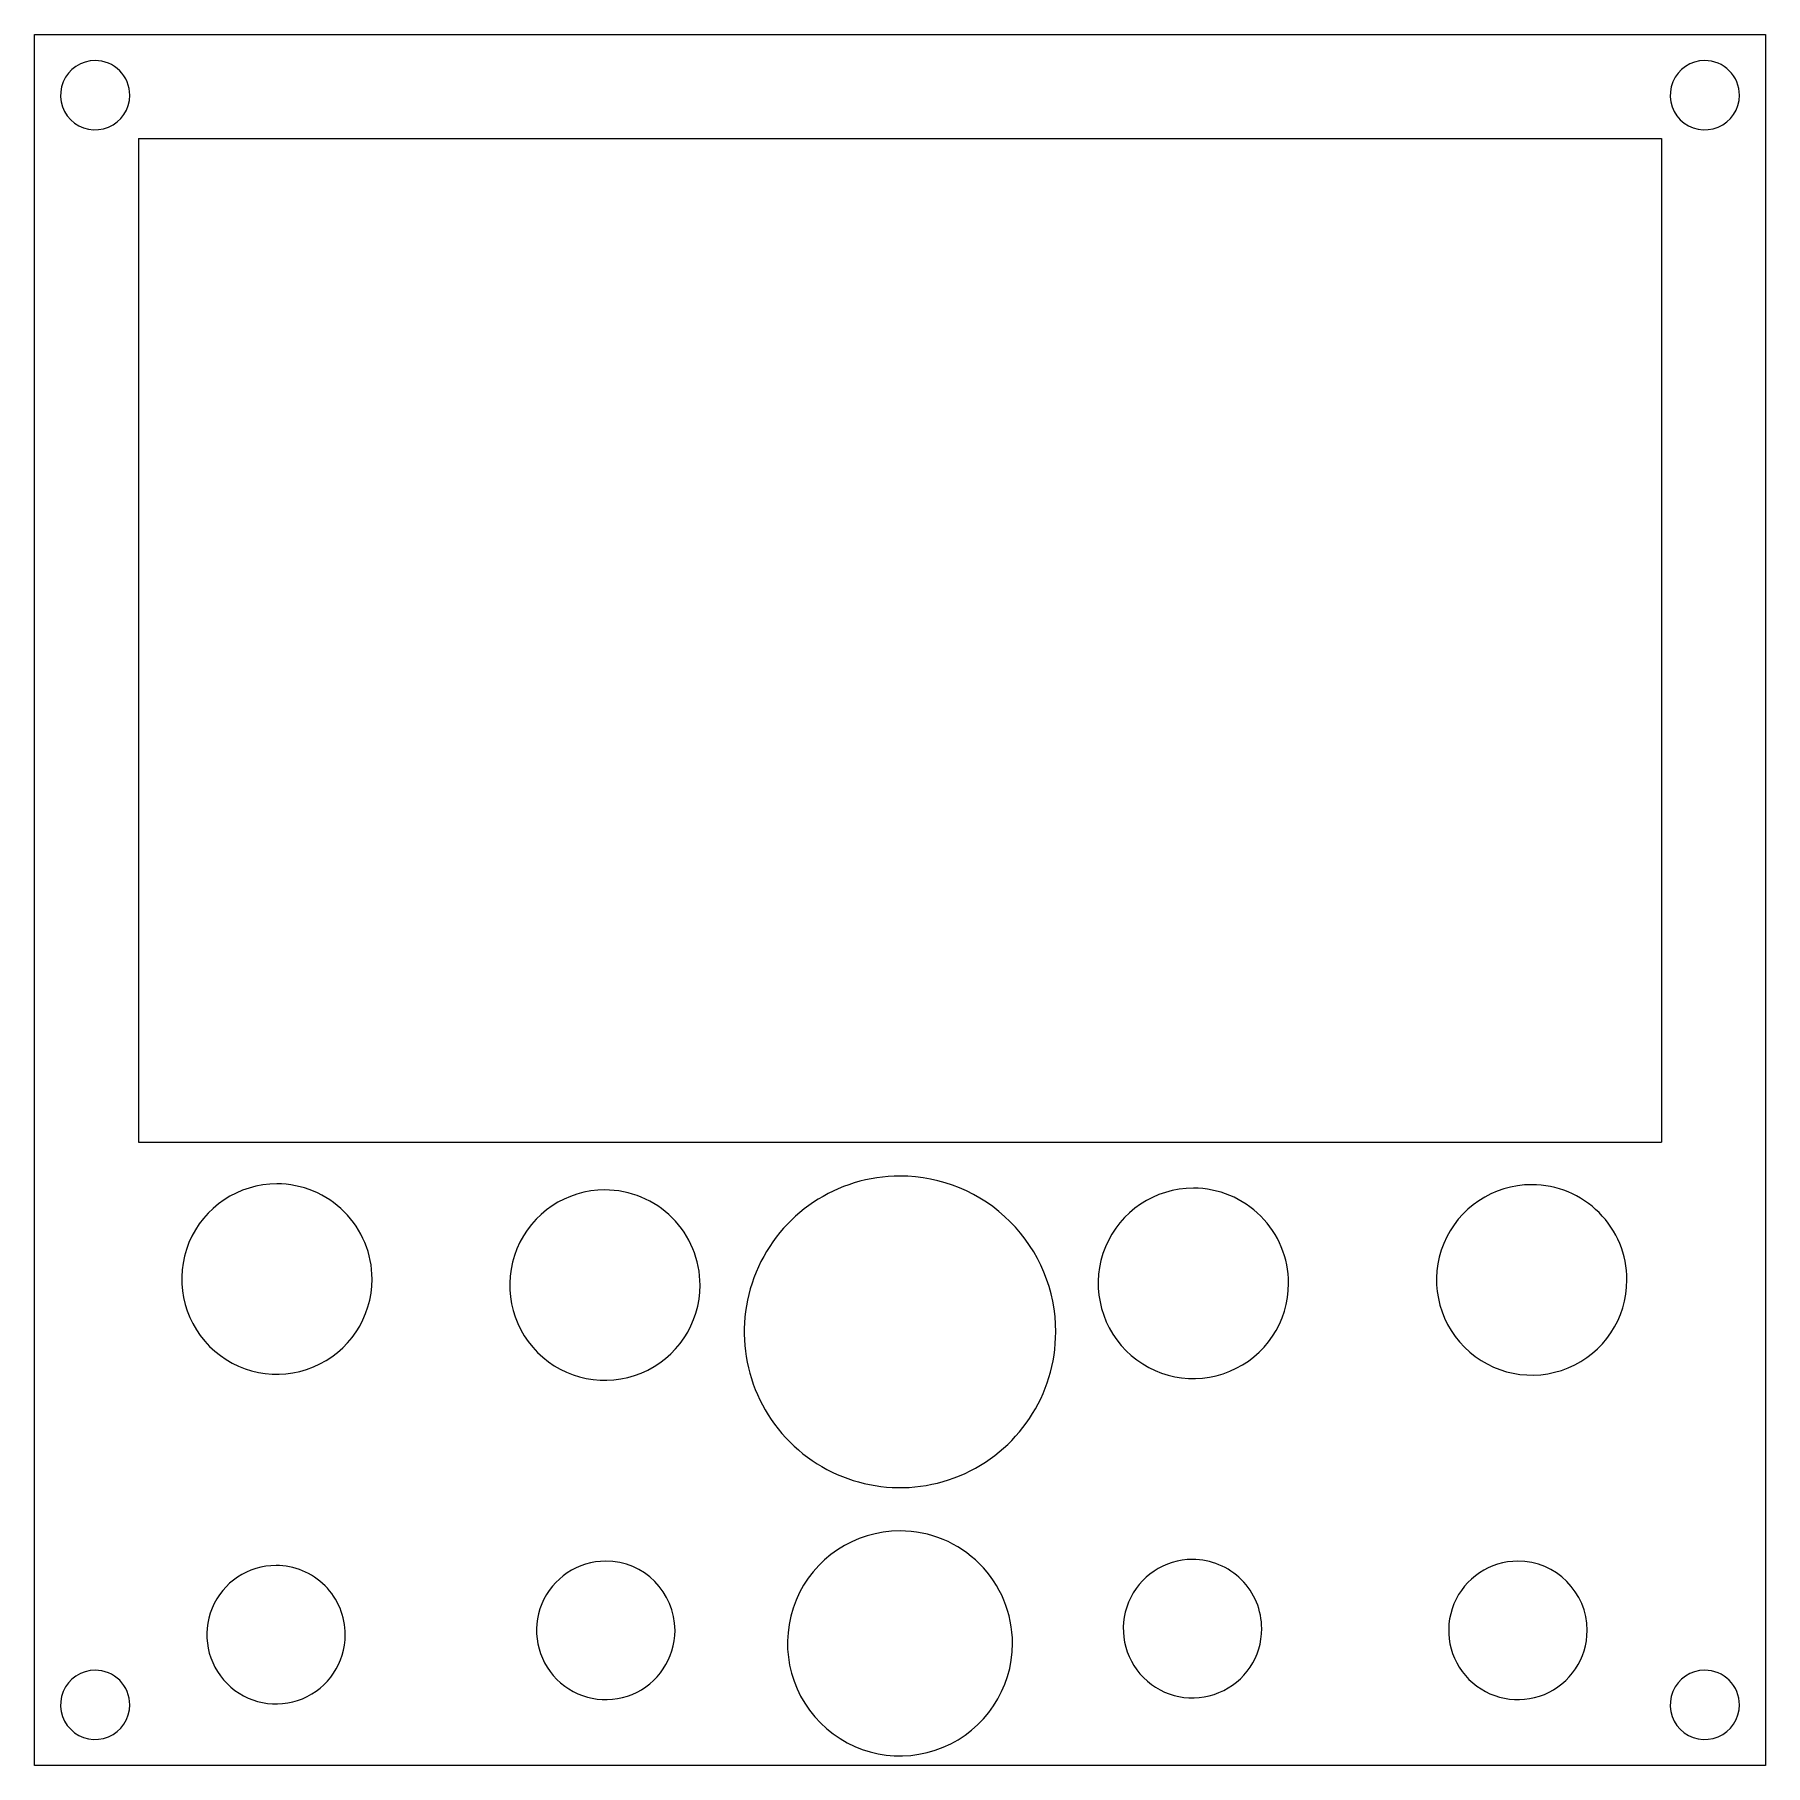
# Model space of a CAD drawing. Header units: centimetres. Extents: x 0 to 10, y 0 to 10.
import ezdxf

# ---------------------------------------------------------------- set-up
doc = ezdxf.new("R2010")
doc.units = ezdxf.units.CM
doc.layers.get('0').update_dxf_attribs({"linetype": 'CONTINUOUS'})

msp = doc.modelspace()

# ---------------------------------------------------------------- linework, layer by layer
at = {"color": 7}
for points in [[(0.0075, 10.00518), (10.0075, 10.00518)], [(0.0075, 0.00518), (0.0075, 10.00518)], [(10.0075, 10.00518), (10.0075, 0.00518)], [(0.6075, 9.40518), (9.4075, 9.40518)], [(0.6075, 9.40518), (0.6075, 3.60518)], [(9.4075, 9.40518), (9.4075, 3.60518)], [(0.6075, 3.60518), (9.4075, 3.60518)], [(10.0075, 0.00518), (0.0075, 0.00518)]]:
    msp.add_lwpolyline(points, dxfattribs=at)
for points in [[(0.3575, 9.85518)], [(9.6575, 9.85518)], [(5.0075, 3.41018)], [(1.4075, 3.36518)], [(3.3025, 3.33018)], [(6.7025, 3.34018)], [(8.6575, 3.36018)], [(5.0075, 1.36018)], [(1.4025, 1.16018)], [(3.3075, 1.18518)], [(6.6975, 1.19518)], [(8.5775, 1.18518)], [(0.3575, 0.55518)], [(9.6575, 0.55518)]]:
    msp.add_lwpolyline(points, close=True, dxfattribs=at)
for points in [[(0.3575, 9.85518), (0.276608, 9.85518), (0.20368, 9.806452), (0.172724, 9.731717)], [(0.498921, 9.796601), (0.461414, 9.834109), (0.410543, 9.85518), (0.3575, 9.85518)], [(9.6575, 9.85518), (9.576608, 9.85518), (9.50368, 9.806452), (9.472724, 9.731717)], [(9.798921, 9.796601), (9.761414, 9.834109), (9.710543, 9.85518), (9.6575, 9.85518)], [(0.172724, 9.731717), (0.141768, 9.656982), (0.158879, 9.570958), (0.216079, 9.513759)], [(0.5575, 9.65518), (0.5575, 9.708223), (0.536429, 9.759094), (0.498921, 9.796601)], [(9.472724, 9.731717), (9.441768, 9.656982), (9.458879, 9.570958), (9.516079, 9.513759)], [(9.8575, 9.65518), (9.8575, 9.708223), (9.836429, 9.759094), (9.798921, 9.796601)], [(0.434037, 9.470404), (0.508772, 9.50136), (0.5575, 9.574288), (0.5575, 9.65518)], [(9.734037, 9.470404), (9.808772, 9.50136), (9.8575, 9.574288), (9.8575, 9.65518)], [(0.216079, 9.513759), (0.273278, 9.456559), (0.359302, 9.439448), (0.434037, 9.470404)], [(9.516079, 9.513759), (9.573278, 9.456559), (9.659302, 9.439448), (9.734037, 9.470404)], [(5.0075, 3.41018), (4.643484, 3.41018), (4.315311, 3.190902), (4.176008, 2.854595)], [(5.643896, 3.146576), (5.475113, 3.315359), (5.246195, 3.41018), (5.0075, 3.41018)], [(1.4075, 3.36518), (1.185046, 3.36518), (0.984496, 3.231177), (0.899366, 3.025656)], [(1.796409, 3.204089), (1.693264, 3.307234), (1.553369, 3.36518), (1.4075, 3.36518)], [(3.3025, 3.33018), (3.080046, 3.33018), (2.879496, 3.196177), (2.794366, 2.990656)], [(3.691409, 3.169089), (3.588264, 3.272234), (3.448369, 3.33018), (3.3025, 3.33018)], [(6.7025, 3.34018), (6.480046, 3.34018), (6.279496, 3.206177), (6.194366, 3.000656)], [(7.091409, 3.179089), (6.988264, 3.282234), (6.848369, 3.34018), (6.7025, 3.34018)], [(8.6575, 3.36018), (8.435046, 3.36018), (8.234496, 3.226177), (8.149366, 3.020656)], [(9.046409, 3.199089), (8.943264, 3.302234), (8.803369, 3.36018), (8.6575, 3.36018)], [(1.9575, 2.81518), (1.9575, 2.961049), (1.899554, 3.100944), (1.796409, 3.204089)], [(3.8525, 2.78018), (3.8525, 2.926049), (3.794554, 3.065944), (3.691409, 3.169089)], [(5.9075, 2.51018), (5.9075, 2.748875), (5.812679, 2.977793), (5.643896, 3.146576)], [(7.2525, 2.79018), (7.2525, 2.936049), (7.194554, 3.075944), (7.091409, 3.179089)], [(9.2075, 2.81018), (9.2075, 2.956049), (9.149554, 3.095944), (9.046409, 3.199089)], [(0.899366, 3.025656), (0.814237, 2.820135), (0.861292, 2.58357), (1.018591, 2.426271)], [(6.194366, 3.000656), (6.109237, 2.795135), (6.156292, 2.55857), (6.313591, 2.401271)], [(8.149366, 3.020656), (8.064237, 2.815135), (8.111292, 2.57857), (8.268591, 2.421271)], [(2.794366, 2.990656), (2.709237, 2.785135), (2.756292, 2.54857), (2.913591, 2.391271)], [(1.617976, 2.307046), (1.823497, 2.392176), (1.9575, 2.592726), (1.9575, 2.81518)], [(4.176008, 2.854595), (4.036706, 2.518288), (4.113706, 2.131182), (4.371104, 1.873784)], [(8.867976, 2.302046), (9.073497, 2.387176), (9.2075, 2.587726), (9.2075, 2.81018)], [(3.512976, 2.272046), (3.718497, 2.357176), (3.8525, 2.557726), (3.8525, 2.78018)], [(6.912976, 2.282046), (7.118497, 2.367176), (7.2525, 2.567726), (7.2525, 2.79018)], [(5.351915, 1.678688), (5.688222, 1.817991), (5.9075, 2.146164), (5.9075, 2.51018)], [(1.018591, 2.426271), (1.17589, 2.268972), (1.412455, 2.221917), (1.617976, 2.307046)], [(6.313591, 2.401271), (6.47089, 2.243972), (6.707455, 2.196917), (6.912976, 2.282046)], [(8.268591, 2.421271), (8.42589, 2.263972), (8.662455, 2.216917), (8.867976, 2.302046)], [(2.913591, 2.391271), (3.07089, 2.233972), (3.307455, 2.186917), (3.512976, 2.272046)], [(4.371104, 1.873784), (4.628502, 1.616386), (5.015608, 1.539386), (5.351915, 1.678688)], [(5.0075, 1.36018), (4.7446, 1.36018), (4.507586, 1.201813), (4.406978, 0.958924)], [(5.467119, 1.169799), (5.345221, 1.291698), (5.179891, 1.36018), (5.0075, 1.36018)], [(1.4025, 1.16018), (1.240715, 1.16018), (1.094861, 1.062723), (1.032948, 0.913253)], [(1.685343, 1.043023), (1.610328, 1.118037), (1.508587, 1.16018), (1.4025, 1.16018)], [(3.3075, 1.18518), (3.145715, 1.18518), (2.999861, 1.087723), (2.937948, 0.938253)], [(3.7075, 0.78518), (3.7075, 1.006094), (3.528414, 1.18518), (3.3075, 1.18518)], [(5.6575, 0.71018), (5.6575, 0.882571), (5.589018, 1.047901), (5.467119, 1.169799)], [(6.6975, 1.19518), (6.535715, 1.19518), (6.389861, 1.097723), (6.327948, 0.948253)], [(6.980343, 1.078023), (6.905328, 1.153037), (6.803587, 1.19518), (6.6975, 1.19518)], [(8.5775, 1.18518), (8.415715, 1.18518), (8.269861, 1.087723), (8.207948, 0.938253)], [(8.9775, 0.78518), (8.9775, 1.006094), (8.798414, 1.18518), (8.5775, 1.18518)], [(1.8025, 0.76018), (1.8025, 0.866267), (1.760357, 0.968008), (1.685343, 1.043023)], [(7.0975, 0.79518), (7.0975, 0.901267), (7.055357, 1.003008), (6.980343, 1.078023)], [(1.032948, 0.913253), (0.971036, 0.763784), (1.005258, 0.591736), (1.119657, 0.477337)], [(2.937948, 0.938253), (2.876036, 0.788784), (2.910258, 0.616736), (3.024657, 0.502337)], [(4.406978, 0.958924), (4.306371, 0.716036), (4.361982, 0.436459), (4.547881, 0.250561)], [(6.327948, 0.948253), (6.266036, 0.798784), (6.300258, 0.626736), (6.414657, 0.512337)], [(8.207948, 0.938253), (8.146036, 0.788784), (8.180258, 0.616736), (8.294657, 0.502337)], [(1.555573, 0.390628), (1.705043, 0.452541), (1.8025, 0.598395), (1.8025, 0.76018)], [(3.460573, 0.415628), (3.610043, 0.477541), (3.7075, 0.623395), (3.7075, 0.78518)], [(5.256244, 0.109658), (5.499133, 0.210266), (5.6575, 0.44728), (5.6575, 0.71018)], [(6.850573, 0.425628), (7.000043, 0.487541), (7.0975, 0.633395), (7.0975, 0.79518)], [(8.730573, 0.415628), (8.880043, 0.477541), (8.9775, 0.623395), (8.9775, 0.78518)], [(0.3575, 0.55518), (0.276608, 0.55518), (0.20368, 0.506452), (0.172724, 0.431717)], [(0.498921, 0.496601), (0.461414, 0.534109), (0.410543, 0.55518), (0.3575, 0.55518)], [(3.024657, 0.502337), (3.139056, 0.387938), (3.311104, 0.353716), (3.460573, 0.415628)], [(6.414657, 0.512337), (6.529056, 0.397938), (6.701104, 0.363716), (6.850573, 0.425628)], [(8.294657, 0.502337), (8.409056, 0.387938), (8.581104, 0.353716), (8.730573, 0.415628)], [(9.6575, 0.55518), (9.576608, 0.55518), (9.50368, 0.506452), (9.472724, 0.431717)], [(9.798921, 0.496601), (9.761414, 0.534109), (9.710543, 0.55518), (9.6575, 0.55518)], [(0.172724, 0.431717), (0.141768, 0.356982), (0.158879, 0.270958), (0.216079, 0.213759)], [(0.5575, 0.35518), (0.5575, 0.408223), (0.536429, 0.459094), (0.498921, 0.496601)], [(1.119657, 0.477337), (1.234056, 0.362938), (1.406104, 0.328716), (1.555573, 0.390628)], [(9.472724, 0.431717), (9.441768, 0.356982), (9.458879, 0.270958), (9.516079, 0.213759)], [(9.8575, 0.35518), (9.8575, 0.408223), (9.836429, 0.459094), (9.798921, 0.496601)], [(0.434037, 0.170404), (0.508772, 0.20136), (0.5575, 0.274288), (0.5575, 0.35518)], [(9.734037, 0.170404), (9.808772, 0.20136), (9.8575, 0.274288), (9.8575, 0.35518)], [(0.216079, 0.213759), (0.273278, 0.156559), (0.359302, 0.139448), (0.434037, 0.170404)], [(4.547881, 0.250561), (4.733779, 0.064662), (5.013356, 0.009051), (5.256244, 0.109658)], [(9.516079, 0.213759), (9.573278, 0.156559), (9.659302, 0.139448), (9.734037, 0.170404)]]:
    msp.add_open_spline(points, degree=3, dxfattribs=at)

doc.saveas('drawing.dxf')
